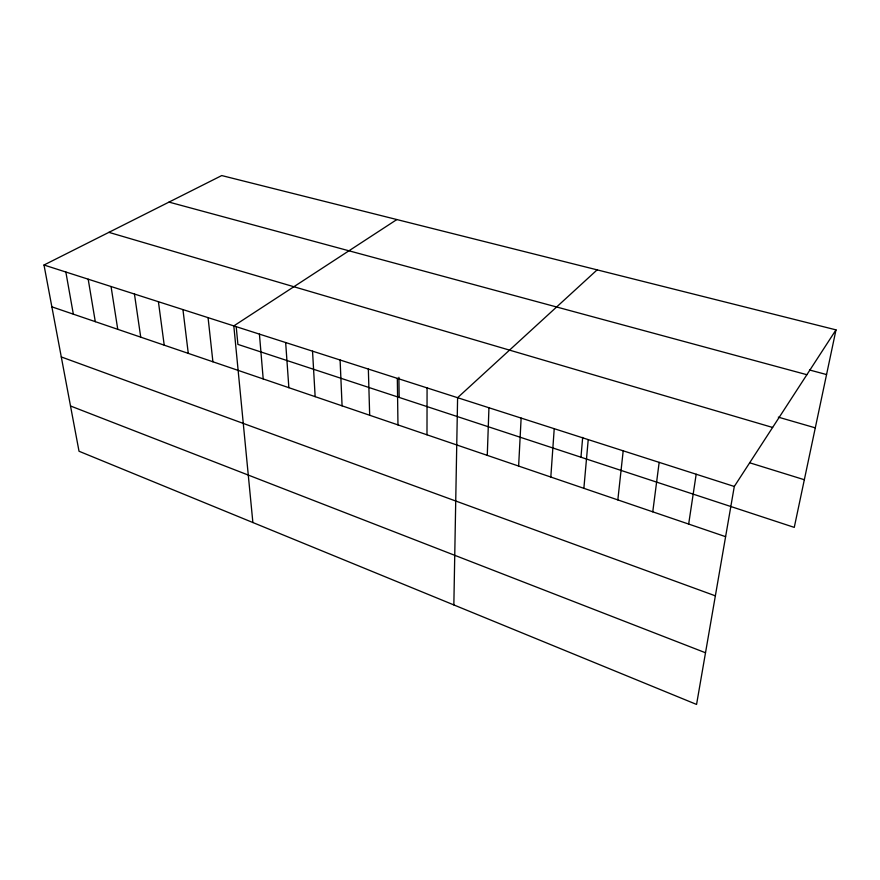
<?xml version="1.0" encoding="UTF-8"?>
<svg xmlns="http://www.w3.org/2000/svg" width="880" height="880" viewBox="0 0 880 880"><rect width="100%" height="100%" fill="white"/><g stroke="black" fill="none" stroke-linecap="round" stroke-linejoin="round"><path stroke-width="1.32" d="M426.987 434.797L427.075 387.904M453.849 604.923L457.6 397.694L597.135 269.863M487.278 455.367L488.95 407.748M518.628 466.059L521.136 418.077M550.814 477.037L554.224 428.692M580.965 457.226L582.681 437.393M583.869 488.312L588.225 439.604M617.837 499.906L623.194 450.824M652.762 511.819L659.164 462.363M688.666 524.062L696.179 474.232M836 329.868L734.294 486.464L696.564 704.44L79.024 451.253L44 265.012L221.738 175.56L836 329.868L794.266 527.384L237.897 344.388L236.203 326.623M396.858 219.549L233.816 325.908L252.879 522.533M809.49 369.974L826.551 374.561M169.004 202.103L806.872 374.704M778.305 417.142L815.298 427.856M108.889 232.353L772.618 427.46M749.661 462.781L804.331 479.732M44 265.012L734.294 486.464M51.865 306.845L725.604 536.668M61.292 356.95L715.363 595.837M70.51 405.988L705.507 652.762M65.846 272.019L73.337 314.171M88.187 279.191L95.293 321.651M111.056 286.528L117.755 329.318M134.453 294.03L140.723 337.15M158.411 301.719L164.219 345.169M182.941 309.584L188.276 353.375M208.076 317.647L212.905 361.779M259.424 334.125L263.197 378.928M285.659 342.54L288.86 387.684M312.532 351.164L315.15 396.649M340.098 359.997L342.078 405.834M368.346 369.061L369.677 415.25M397.331 378.367L397.969 424.908M398.893 377.289L399.146 397.43"/></g></svg>
